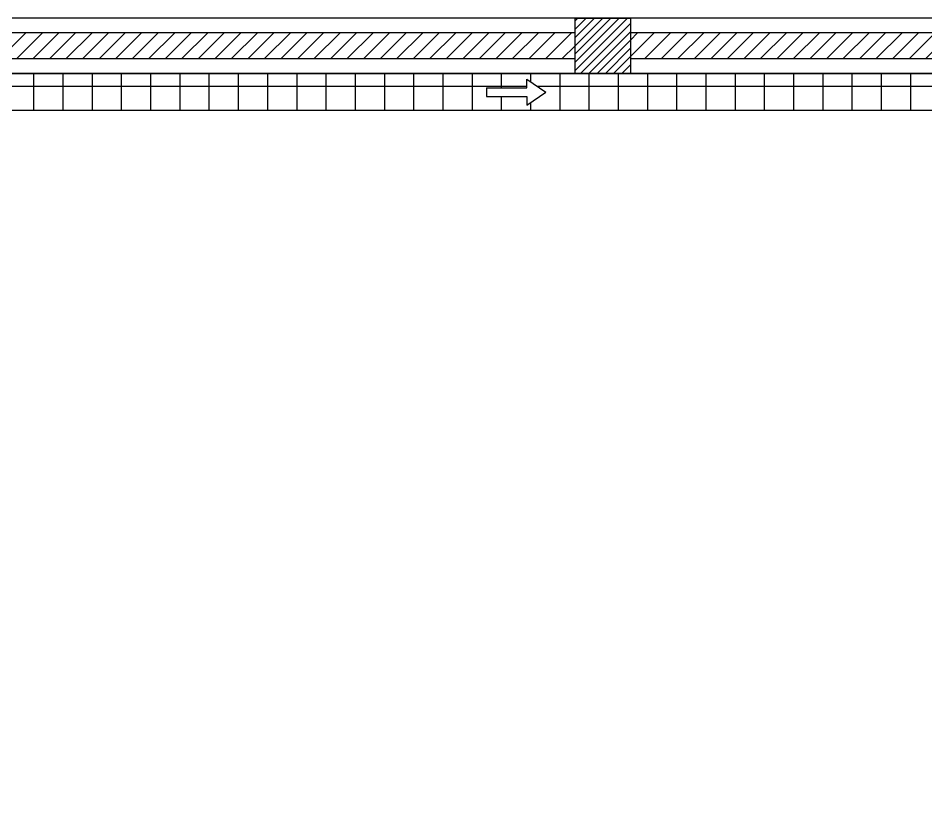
# Model space of a CAD drawing. Header units: millimetres. Extents: x -152054 to 94068, y -14280 to 90567.
# Drawn here: x -82855 to -80390, y 43795 to 45905 of the extents above; entities that cross this region are included whole.
import ezdxf

# ---------------------------------------------------------------- set-up
doc = ezdxf.new("R2010")
doc.units = ezdxf.units.MM
pattern_1 = [(45, (14580.65, 0), (-22.45064, 22.45064), [])]

msp = doc.modelspace()

# ---------------------------------------------------------------- hatches: boundary and pattern name
at = {"transparency": 33554559}
h = msp.add_hatch(dxfattribs=at)
h.set_pattern_fill('ANSI31', color=1, scale=5)
h.set_pattern_definition([(45, (14580.649, 0), (-11.2253202, 11.2253202), [])])
h.paths.add_polyline_path([(-83750, 45755), (-83750, 45905), (-83900, 45905), (-83900, 45755)])
h.paths.add_polyline_path([(-81342.5, 45905), (-81342.5, 45755), (-81192.5, 45755), (-81192.5, 45905)])
h.paths.add_polyline_path([(-78635, 45755), (-78635, 45905), (-78785, 45905), (-78785, 45755)])
h.paths.add_polyline_path([(-75285, 45905), (-75435, 45905), (-75435, 45755), (-75285, 45755)])
h.paths.add_polyline_path([(-75285, 44560), (-75435, 44560), (-75435, 44410), (-75285, 44410)])
h.paths.add_polyline_path([(-74860, 44410), (-74710, 44410), (-74710, 44560), (-74860, 44560)])
h.paths.add_polyline_path([(-74710, 40595), (-74860, 40595), (-74860, 40445), (-74710, 40445)])
h.paths.add_polyline_path([(-75595, 40445), (-75595, 40595), (-75795, 40595), (-75795, 40445)])
h.paths.add_polyline_path([(-78635, 40445), (-78435, 40445), (-78435, 40595), (-78635, 40595)])
h.paths.add_polyline_path([(-78785, 40595), (-78635, 40595), (-78635, 40745), (-78785, 40745)])
h.paths.add_polyline_path([(-80410, 40445), (-80210, 40445), (-80210, 40595), (-80410, 40595)])
h.paths.add_polyline_path([(-78635, 42240), (-78635, 42390), (-78784.8, 42390), (-78784.8, 42240)])
h.paths.add_polyline_path([(-83049.8, 40595), (-83249.8, 40595), (-83249.8, 40445), (-83049.8, 40445)])
h.paths.add_polyline_path([(-83750, 40595), (-83900, 40595), (-83900, 40445), (-83750, 40445)])
h.paths.add_polyline_path([(-83900, 41755), (-83750, 41755), (-83750, 41905), (-83900, 41905)])
h.paths.add_polyline_path([(-84900, 41755), (-84900, 41905), (-85050, 41905), (-85050, 41755)])
h.paths.add_polyline_path([(-83750, 43905), (-83900, 43905), (-83900, 43755), (-83750, 43755)])
h.paths.add_polyline_path([(-84900, 43755), (-84900, 43905), (-85050, 43905), (-85050, 43755)])
h = msp.add_hatch()
h.set_pattern_fill('ANSI31', color=1, scale=10)
h.set_pattern_definition(pattern_1)
h.paths.add_polyline_path([(-83750, 45865), (-83750, 45795), (-81342.5, 45795), (-81342.5, 45865)])
h = msp.add_hatch()
h.set_pattern_fill('ANSI31', color=1, scale=10)
h.set_pattern_definition(pattern_1)
h.paths.add_polyline_path([(-78785, 45795), (-78785, 45865), (-81192.5, 45865), (-81192.5, 45795)])
h = msp.add_hatch()
h.set_pattern_fill('ANSI37', color=4, scale=25, angle=45)
h.set_pattern_definition([(90, (14580.65, 0), (-79.375, 0), []), (180, (14580.65, 0), (0, -79.375), [])])
h.paths.add_polyline_path([(-75435, 45755), (-77835, 45755), (-77835, 45655), (-75435, 45655)])
h.paths.add_polyline_path([(-76591.3, 45716.5), (-76481.2, 45716.7), (-76481.3, 45739.9), (-76430.2, 45705.2), (-76481.2, 45670.2), (-76481.2, 45693.5), (-76591.3, 45693.3)], flags=16)
h.paths.add_polyline_path([(-77159.6, 45696.7), (-77210.6, 45661.8), (-77210.6, 45685), (-77320.7, 45684.9), (-77320.8, 45708.1), (-77210.6, 45708.3), (-77210.7, 45731.5)], flags=16)
h.paths.add_polyline_path([(-75561.8, 45705, -1), (-75641.7, 45705, -1)], flags=16)
h.paths.add_polyline_path([(-75568.3, 45705, -1), (-75635.2, 45705, -1)], flags=0)
h.paths.add_polyline_path([(-78335, 45755), (-78635, 45755), (-78635, 45655), (-78335, 45655)])
h.paths.add_polyline_path([(-78548.3, 45717.9), (-78438.2, 45718.1), (-78438.3, 45741.3), (-78387.2, 45706.5), (-78438.2, 45671.6), (-78438.2, 45694.8), (-78548.3, 45694.7)], flags=16)
h.paths.add_polyline_path([(-78785, 45755), (-83750, 45755), (-83750, 45655), (-78785, 45655)])
h.paths.add_polyline_path([(-81422.6, 45704), (-81473.6, 45669), (-81473.7, 45692.3), (-81583.8, 45692.1), (-81583.8, 45715.4), (-81473.7, 45715.5), (-81473.7, 45738.8)], flags=16)
h.paths.add_polyline_path([(-79043.1, 45694.6), (-79043.1, 45717.9), (-78933, 45718), (-78933, 45741.3), (-78881.9, 45706.5), (-78932.9, 45671.6), (-78933, 45694.8)], flags=16)
h.paths.add_polyline_path([(-83478.1, 45702.2), (-83529.1, 45667.3), (-83529.2, 45690.5), (-83639.3, 45690.4), (-83639.3, 45713.6), (-83529.2, 45713.8), (-83529.2, 45737)], flags=16)
h.paths.add_polyline_path([(-83900, 45755), (-84900, 45755), (-84900, 45655), (-83900, 45655)])
h.paths.add_polyline_path([(-84278.4, 45700.9), (-84329.5, 45665.9), (-84329.5, 45689.2), (-84439.6, 45689), (-84439.6, 45712.2), (-84329.5, 45712.4), (-84329.6, 45735.6)], flags=16)

# ---------------------------------------------------------------- linework, layer by layer
for points in [[(-78785, 45905), (-85050, 45905)], [(-81342.5, 45865), (-83750, 45865)], [(-78785, 45865), (-81192.5, 45865)], [(-83750, 45795), (-81342.5, 45795)], [(-81192.5, 45795), (-78785, 45795)], [(-78785, 45755), (-83750, 45755)], [(-83750, 45755), (-78785, 45755)], [(-81473.7, 45715.5), (-81473.7, 45738.8), (-81422.6, 45704)], [(-81583.8, 45715.4), (-81473.7, 45715.5)], [(-81583.8, 45715.4), (-81583.8, 45692.1)], [(-81583.8, 45692.1), (-81473.7, 45692.3)], [(-81473.7, 45692.3), (-81473.6, 45669), (-81422.6, 45704)], [(-83750, 45655), (-78785, 45655)]]:
    msp.add_lwpolyline(points)
msp.add_lwpolyline([(-81192.5, 45755), (-81342.5, 45755), (-81342.5, 45905), (-81192.5, 45905)], close=True)

doc.saveas('drawing.dxf')
